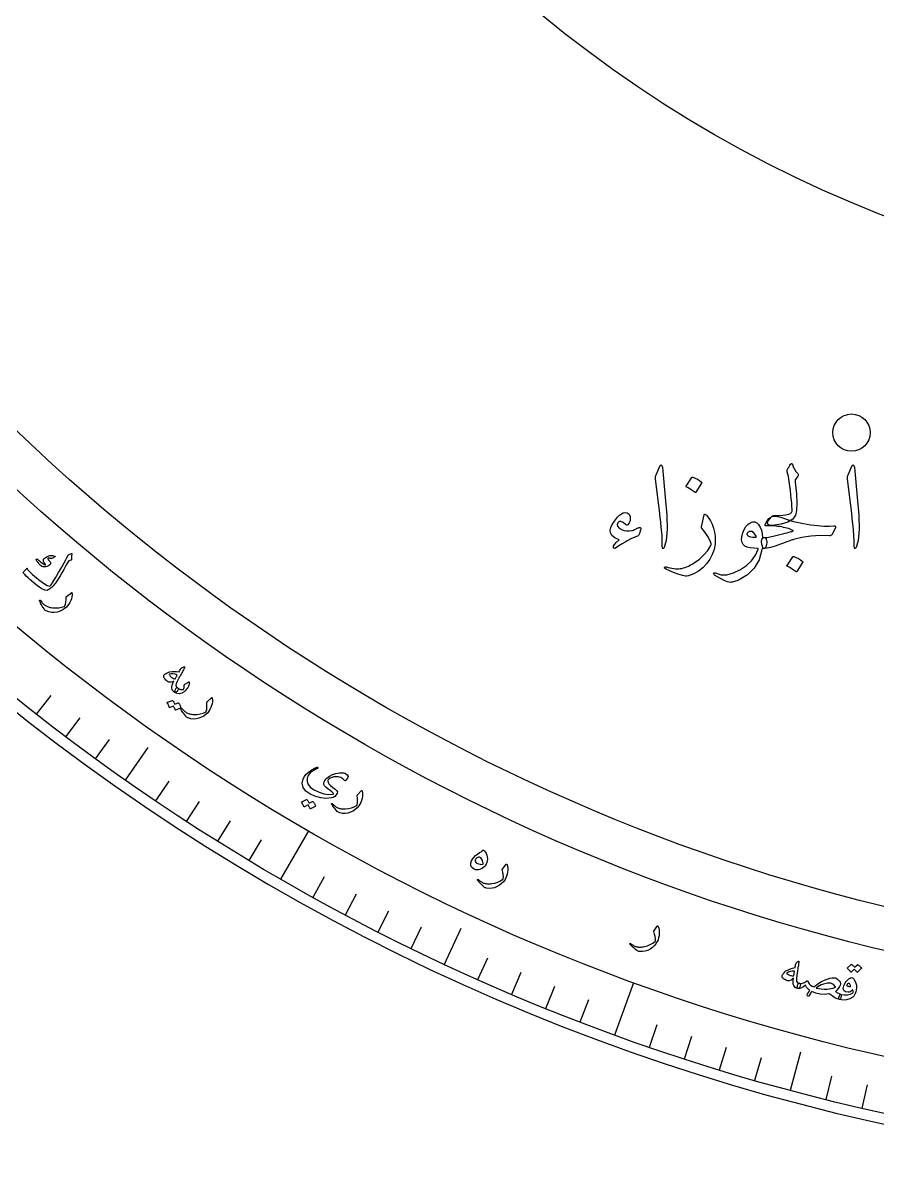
# Model space of a CAD drawing. Header units: millimetres. Extents: x -91 to 91, y -91 to 116.
# Drawn here: x -56.32 to -19.68, y -91 to -41.72 of the extents above; entities that cross this region are included whole.
import ezdxf

# ---------------------------------------------------------------- set-up
doc = ezdxf.new("R2010")
doc.units = ezdxf.units.MM
for name, color, linetype in [('CUT_OUTER', 1, 'Continuous'), ('ENGRAVE', 7, 'Continuous'), ('ENGRAVE_FINE', 8, 'Continuous'), ('TEXT', 5, 'Continuous')]:
    doc.layers.add(name, color=color, linetype=linetype)

msp = doc.modelspace()

# ---------------------------------------------------------------- linework, layer by layer
at = {"layer": 'CUT_OUTER'}
msp.add_arc((0, 0), 91, 177.91058, 3.515654, dxfattribs=at)
at = {"layer": 'ENGRAVE'}
for points in [[(-51.9293, -74.1627), (-50.9532, -72.7687)], [(-45.2679, -78.4064), (-44.0768, -76.3432)], [(-38.2621, -82.0534), (-37.543, -80.5111)], [(-30.9651, -85.0759), (-30.1503, -82.8372)], [(-23.4324, -87.451), (-22.992, -85.8072)]]:
    msp.add_lwpolyline(points, dxfattribs=at)
for centre, radius in [((0, 0), 90.5359), ((0, 0), 88.1535), ((0, 0), 83.7291), ((0, 0), 81.9), ((0, 0), 53.6109), ((-20.8171, -59.2719), 0.8)]:
    msp.add_circle(centre, radius, dxfattribs=at)
at = {"layer": 'ENGRAVE_FINE'}
for points in [[(-55.7395, -71.3433), (-55.1109, -70.5387)], [(-54.4859, -72.3052), (-53.8714, -71.4898)], [(-53.2157, -73.2451), (-52.6155, -72.4191)], [(-50.627, -75.0577), (-50.0561, -74.2112)], [(-49.3094, -75.9298), (-48.7533, -75.0735)], [(-47.9767, -76.7788), (-47.4357, -75.9129)], [(-46.6294, -77.6044), (-46.1036, -76.7292)], [(-43.8927, -79.1845), (-43.3977, -78.2915)], [(-42.504, -79.9385), (-42.0247, -79.0369)], [(-41.1024, -80.6681), (-40.6389, -79.7583)], [(-39.6883, -81.3731), (-39.2407, -80.4554)], [(-36.8243, -82.7087), (-36.409, -81.7759)], [(-35.3752, -83.3387), (-34.9763, -82.3989)], [(-33.9153, -83.9434), (-33.5329, -82.9968)], [(-32.4452, -84.5225), (-32.0793, -83.5693)], [(-29.4756, -85.6034), (-29.1432, -84.638)], [(-27.9771, -86.1048), (-27.6616, -85.1337)], [(-26.4701, -86.5799), (-26.1716, -85.6035)], [(-24.9551, -87.0287), (-24.6736, -86.0472)], [(-21.9026, -87.8466), (-21.6556, -86.8559)], [(-20.3661, -88.2155), (-20.1365, -87.2206)]]:
    msp.add_lwpolyline(points, dxfattribs=at)
at = {"layer": 'TEXT'}
for points in [[(-23.3565, -62.5733), (-23.3679, -62.4247), (-23.3816, -62.2685), (-23.3976, -62.1044), (-23.4159, -61.9326), (-23.4367, -61.7525), (-23.4604, -61.5632), (-23.4871, -61.365), (-23.5166, -61.1577), (-23.5786, -60.9458), (-23.5793, -60.9181), (-23.576, -60.8916), (-23.5689, -60.8664), (-23.5579, -60.8425), (-23.5513, -60.8302), (-23.5418, -60.8141), (-23.5294, -60.7941), (-23.514, -60.7702), (-23.4961, -60.7421), (-23.4759, -60.7095), (-23.4535, -60.6723), (-23.4288, -60.6307), (-23.4201, -60.6171), (-23.4094, -60.6074), (-23.3968, -60.6016), (-23.3823, -60.5997), (-23.3703, -60.6023), (-23.3603, -60.61), (-23.3523, -60.6229), (-23.3461, -60.641), (-23.3106, -60.7427), (-23.2609, -60.8412), (-23.1969, -60.9365), (-23.1188, -61.0285), (-23.0991, -61.0543), (-23.0917, -61.0802), (-23.0965, -61.106), (-23.1136, -61.1318), (-23.2221, -61.2817), (-23.2308, -61.3001), (-23.2363, -61.3243), (-23.2386, -61.3543), (-23.2376, -61.3902), (-23.1801, -61.8958), (-23.1575, -62.302), (-23.1698, -62.6088), (-23.217, -62.8161), (-23.3351, -62.9843), (-23.5399, -63.1119), (-23.8311, -63.1987), (-24.2089, -63.2449), (-24.3491, -63.2372), (-24.4182, -63.1933), (-24.4162, -63.1132), (-24.3432, -62.9969), (-24.3305, -62.9816), (-24.3181, -62.9666), (-24.306, -62.9519), (-24.2942, -62.9375), (-24.2827, -62.9235), (-24.2716, -62.9097), (-24.2607, -62.8963), (-24.2502, -62.8833), (-24.2244, -62.8584), (-24.1934, -62.8406), (-24.1573, -62.83), (-24.1159, -62.8264), (-23.9306, -62.8206), (-23.7672, -62.8084), (-23.6258, -62.7896), (-23.5063, -62.7644), (-23.4388, -62.7389), (-23.3913, -62.6986), (-23.3639, -62.6433), (-23.3565, -62.5733)], [(-29.0602, -60.7754), (-29.0108, -60.6798), (-28.9711, -60.6462), (-28.9411, -60.6746), (-28.9207, -60.765), (-28.8019, -62.0308), (-28.7312, -62.8077), (-28.7154, -63.4283), (-28.7544, -63.8927), (-28.8484, -64.2007), (-28.8655, -64.2259), (-28.8807, -64.2395), (-28.8939, -64.2414), (-28.9052, -64.2317), (-28.9143, -64.2165), (-28.9207, -64.1968), (-28.9246, -64.1726), (-28.9259, -64.1439), (-28.9259, -63.9201), (-28.9362, -63.6828), (-28.9569, -63.4319), (-28.9879, -63.1674), (-28.9947, -63.0983), (-29.015, -62.9117), (-29.0489, -62.6075), (-29.0964, -62.1858), (-29.21, -61.2507), (-29.2126, -61.2009), (-29.21, -61.1551), (-29.2023, -61.1131), (-29.1894, -61.075)], [(-20.8352, -60.7754), (-20.7858, -60.6798), (-20.7461, -60.6462), (-20.7161, -60.6746), (-20.6957, -60.765), (-20.5769, -62.0308), (-20.5062, -62.8077), (-20.4904, -63.4283), (-20.5294, -63.8927), (-20.6234, -64.2007), (-20.6405, -64.2259), (-20.6557, -64.2395), (-20.6689, -64.2414), (-20.6802, -64.2317), (-20.6893, -64.2165), (-20.6957, -64.1968), (-20.6996, -64.1726), (-20.7009, -64.1439), (-20.7009, -63.9201), (-20.7112, -63.6828), (-20.7319, -63.4319), (-20.7629, -63.1674), (-20.7697, -63.0983), (-20.79, -62.9117), (-20.8239, -62.6075), (-20.8714, -62.1858), (-20.9851, -61.2507), (-20.9876, -61.2009), (-20.9851, -61.1551), (-20.9773, -61.1131), (-20.9644, -61.075)], [(-27.6549, -61.1887), (-27.6485, -61.1822), (-27.6394, -61.1783), (-27.6278, -61.177), (-27.6136, -61.1783), (-27.5132, -61.219), (-27.4186, -61.2687), (-27.3298, -61.3275), (-27.2468, -61.3953), (-27.2387, -61.4057), (-27.2352, -61.416), (-27.2361, -61.4263), (-27.2416, -61.4367), (-27.4844, -61.8293), (-27.4935, -61.8387), (-27.5051, -61.8409), (-27.5193, -61.8361), (-27.5361, -61.8241), (-27.5506, -61.8138), (-27.5736, -61.7983), (-27.6049, -61.7776), (-27.6446, -61.7518), (-27.6934, -61.7208), (-27.7518, -61.6846), (-27.8199, -61.6433), (-27.8978, -61.5968), (-27.9081, -61.5891), (-27.9133, -61.5813), (-27.9133, -61.5736), (-27.9081, -61.5658)], [(-29.8972, -63.5911), (-29.9111, -63.6266), (-29.9269, -63.6556), (-29.9446, -63.6783), (-29.9643, -63.6944), (-30.063, -63.7319), (-30.1678, -63.7771), (-30.2787, -63.83), (-30.3957, -63.8907), (-30.5189, -63.9595), (-30.6483, -64.0367), (-30.7837, -64.1222), (-30.9253, -64.2162), (-30.9498, -64.2278), (-30.9718, -64.2317), (-30.9912, -64.2278), (-31.008, -64.2162), (-31.0125, -64.2114), (-31.0157, -64.2072), (-31.0177, -64.2036), (-31.0183, -64.2007), (-31.0206, -64.1445), (-30.9808, -64.069), (-30.8991, -63.974), (-30.7755, -63.8597), (-30.9586, -63.7761), (-31.0842, -63.6802), (-31.1523, -63.572), (-31.163, -63.4516), (-31.1352, -63.3395), (-31.0725, -63.21), (-30.975, -63.0631), (-30.8426, -62.8988), (-30.7558, -62.8106), (-30.676, -62.7476), (-30.6034, -62.7099), (-30.5378, -62.6973), (-30.4242, -62.7154), (-30.3467, -62.7696), (-30.3053, -62.86), (-30.3002, -62.9866), (-30.3063, -63.0337), (-30.3195, -63.0822), (-30.3399, -63.1319), (-30.3673, -63.1829), (-30.3967, -63.2213), (-30.428, -63.2385), (-30.4613, -63.2343), (-30.4965, -63.2088), (-30.6047, -63.1206), (-30.6967, -63.0783), (-30.7726, -63.0818), (-30.8323, -63.1313), (-30.8614, -63.21), (-30.8401, -63.2862), (-30.7684, -63.3599), (-30.6463, -63.4309), (-30.5527, -63.4664), (-30.4526, -63.4852), (-30.346, -63.4871), (-30.233, -63.4722), (-30.1959, -63.4622), (-30.1568, -63.4477), (-30.1158, -63.4286), (-30.0728, -63.4051), (-30.0499, -63.3926), (-30.0276, -63.3812), (-30.006, -63.3707), (-29.985, -63.3612), (-29.965, -63.3529), (-29.9463, -63.3463), (-29.9288, -63.3413), (-29.9127, -63.3379), (-29.8723, -63.3395), (-29.8494, -63.3599), (-29.8439, -63.3989), (-29.8558, -63.4567)], [(-27.128, -62.7954), (-27.1251, -62.7861), (-27.1215, -62.7786), (-27.1173, -62.7732), (-27.1125, -62.7696), (-27.0979, -62.7683), (-27.0802, -62.7748), (-27.0592, -62.789), (-27.035, -62.8109), (-26.9407, -62.923), (-26.8593, -63.0525), (-26.7909, -63.1994), (-26.7353, -63.3637), (-26.692, -63.5407), (-26.6656, -63.7151), (-26.6559, -63.8868), (-26.663, -64.056), (-26.7088, -64.2789), (-26.7844, -64.4926), (-26.8897, -64.6973), (-27.0246, -64.893), (-27.1861, -65.0703), (-27.3708, -65.2146), (-27.5787, -65.326), (-27.8099, -65.4045), (-27.8719, -65.4177), (-27.9339, -65.4213), (-27.9959, -65.4151), (-28.0579, -65.3993), (-28.2008, -65.3494), (-28.3298, -65.3031), (-28.4449, -65.2603), (-28.5462, -65.2211), (-28.6332, -65.1854), (-28.7057, -65.1533), (-28.7636, -65.1247), (-28.8071, -65.0997), (-28.8161, -65.0919), (-28.8226, -65.0842), (-28.8264, -65.0764), (-28.8277, -65.0687), (-28.8268, -65.0587), (-28.8239, -65.0493), (-28.819, -65.0406), (-28.8122, -65.0325), (-28.8035, -65.0264), (-28.7929, -65.0235), (-28.7803, -65.0238), (-28.7657, -65.0273), (-28.6773, -65.0511), (-28.5927, -65.0706), (-28.5119, -65.0859), (-28.4351, -65.0971), (-28.3615, -65.104), (-28.2904, -65.1068), (-28.222, -65.1053), (-28.1561, -65.0997), (-28.0904, -65.0892), (-28.0224, -65.0732), (-27.9522, -65.0517), (-27.8797, -65.0248), (-27.8049, -64.992), (-27.7279, -64.9531), (-27.6486, -64.908), (-27.5671, -64.8568), (-27.3382, -64.6922), (-27.1422, -64.5133), (-26.9791, -64.3202), (-26.849, -64.1129), (-26.8406, -64.0961), (-26.8361, -64.0767), (-26.8354, -64.0548), (-26.8386, -64.0302), (-26.8929, -63.8852), (-26.9781, -63.7241), (-27.0944, -63.5468), (-27.2416, -63.3534), (-27.2481, -63.3411), (-27.252, -63.3302), (-27.2532, -63.3205), (-27.252, -63.3121)], [(-23.6923, -62.9453), (-23.5683, -62.9924), (-23.4391, -63.0357), (-23.3048, -63.0751), (-23.1653, -63.1106), (-23.0213, -63.1426), (-22.8734, -63.1713), (-22.7216, -63.1968), (-22.566, -63.2191), (-22.2654, -63.2549), (-21.999, -63.2746), (-21.7668, -63.2782), (-21.5689, -63.2656), (-21.5475, -63.2656), (-21.5301, -63.2707), (-21.5166, -63.2811), (-21.5069, -63.2966), (-21.5014, -63.315), (-21.5004, -63.334), (-21.504, -63.3537), (-21.512, -63.3741), (-21.667, -63.6479), (-21.6822, -63.6699), (-21.7019, -63.6841), (-21.7261, -63.6905), (-21.7549, -63.6892), (-22.1672, -63.6821), (-22.5621, -63.7073), (-22.9396, -63.7648), (-23.2996, -63.8546), (-23.3196, -63.8599), (-23.3539, -63.8707), (-23.4023, -63.887), (-23.4649, -63.9088), (-23.5418, -63.9361), (-23.6329, -63.9689), (-23.7381, -64.0071), (-23.8576, -64.0509), (-24.0891, -64.1323), (-24.2825, -64.1904), (-24.4379, -64.2253), (-24.5551, -64.2369), (-24.5848, -64.2259), (-24.6119, -64.193), (-24.6364, -64.1381), (-24.6584, -64.0612), (-24.671, -63.9366), (-24.6571, -63.8468), (-24.6167, -63.7919), (-24.5499, -63.7719), (-24.4482, -63.7616), (-24.3032, -63.7357), (-24.115, -63.6944), (-23.8834, -63.6376), (-23.7667, -63.6083), (-23.6645, -63.5827), (-23.5768, -63.5606), (-23.5037, -63.542), (-23.4454, -63.527), (-23.4023, -63.5155), (-23.3744, -63.5076), (-23.3616, -63.5032), (-23.3568, -63.5008), (-23.3526, -63.4987), (-23.349, -63.4969), (-23.3461, -63.4955), (-23.3435, -63.4944), (-23.341, -63.4936), (-23.3384, -63.4931), (-23.3358, -63.4929), (-23.32, -63.4852), (-23.3138, -63.4774), (-23.3174, -63.4697), (-23.3306, -63.4619), (-23.3891, -63.4346), (-23.4507, -63.4096), (-23.5156, -63.3868), (-23.5838, -63.3663), (-23.6551, -63.3478), (-23.7297, -63.3308), (-23.8075, -63.3155), (-23.8886, -63.3017), (-23.9682, -63.2898), (-24.0468, -63.2798), (-24.1245, -63.2717), (-24.2012, -63.2656), (-24.2762, -63.2617), (-24.3491, -63.2604), (-24.4196, -63.2617), (-24.4879, -63.2656), (-24.5057, -63.2633), (-24.5176, -63.2565), (-24.5237, -63.2452), (-24.5241, -63.2294), (-24.5154, -63.2013), (-24.5047, -63.1739), (-24.4921, -63.1471), (-24.4776, -63.1209), (-24.4614, -63.0948), (-24.444, -63.068), (-24.4253, -63.0405), (-24.4052, -63.0124), (-24.3613, -62.9591), (-24.3174, -62.9181), (-24.2735, -62.8894), (-24.2296, -62.8729), (-24.1185, -62.8581), (-23.9919, -62.8652), (-23.8498, -62.8942), (-23.6923, -62.9453)], [(-24.6584, -64.2937), (-24.7795, -64.719), (-24.9826, -65.0751), (-25.2677, -65.3622), (-25.6349, -65.5802), (-25.6862, -65.6023), (-25.7369, -65.6221), (-25.7869, -65.6397), (-25.8363, -65.6551), (-25.8848, -65.6678), (-25.9319, -65.6777), (-25.9778, -65.6846), (-26.0223, -65.6886), (-26.1334, -65.6728), (-26.2807, -65.615), (-26.4641, -65.5152), (-26.6836, -65.3735), (-26.7072, -65.3532), (-26.7211, -65.3335), (-26.7253, -65.3144), (-26.7198, -65.296), (-26.7075, -65.2818), (-26.6914, -65.2753), (-26.6714, -65.2766), (-26.6475, -65.2857), (-26.4192, -65.3596), (-26.1631, -65.3593), (-25.8793, -65.2847), (-25.5677, -65.1358), (-25.3132, -64.9631), (-25.1027, -64.76), (-24.9361, -64.5265), (-24.8134, -64.2627), (-24.8144, -64.2533), (-24.8173, -64.2459), (-24.8221, -64.2404), (-24.8289, -64.2369), (-25.0068, -64.2265), (-25.1583, -64.2059), (-25.2832, -64.1749), (-25.3817, -64.1335), (-25.4579, -64.0696), (-25.5057, -63.9811), (-25.5251, -63.8681), (-25.516, -63.7306), (-25.5131, -63.7123), (-25.5096, -63.6938), (-25.5054, -63.6749), (-25.5005, -63.6556), (-25.495, -63.6358), (-25.4889, -63.615), (-25.4821, -63.5932), (-25.4747, -63.5704), (-25.414, -63.4228), (-25.3404, -63.3005), (-25.2538, -63.2033), (-25.1544, -63.1313), (-25.0527, -63.0919), (-24.9593, -63.0925), (-24.8744, -63.1332), (-24.7979, -63.2139), (-24.7311, -63.3263), (-24.6804, -63.4567), (-24.6458, -63.6053), (-24.6274, -63.7719), (-24.6172, -63.7717), (-24.6074, -63.7712), (-24.5979, -63.7704), (-24.5887, -63.7693), (-24.5794, -63.7682), (-24.5699, -63.7674), (-24.5601, -63.7669), (-24.5499, -63.7667), (-24.515, -63.7742), (-24.4879, -63.7964), (-24.4685, -63.8336), (-24.4569, -63.8856), (-24.4521, -63.9427), (-24.453, -64.0005), (-24.4598, -64.059), (-24.4724, -64.118), (-24.4889, -64.17), (-24.5073, -64.2072), (-24.5276, -64.2294), (-24.5499, -64.2369), (-24.6481, -64.2369), (-24.6487, -64.2462), (-24.6506, -64.2588), (-24.6539, -64.2747), (-24.6584, -64.2937)], [(-24.9064, -63.7151), (-24.9606, -63.6205), (-25.0201, -63.5536), (-25.0846, -63.5145), (-25.1544, -63.5032), (-25.196, -63.5142), (-25.2332, -63.5317), (-25.2658, -63.5555), (-25.2939, -63.5859), (-25.3029, -63.602), (-25.3042, -63.6195), (-25.2977, -63.6382), (-25.2835, -63.6582), (-25.2303, -63.7051), (-25.1531, -63.737), (-25.052, -63.7541), (-24.9271, -63.7564), (-24.9141, -63.7538), (-24.9064, -63.7461), (-24.9038, -63.7331), (-24.9064, -63.7151)], [(-54.2265, -64.4846), (-54.2333, -64.5146), (-54.2387, -64.5438), (-54.2427, -64.5724), (-54.2452, -64.6002), (-54.2463, -64.6275), (-54.2457, -64.6543), (-54.2434, -64.6806), (-54.2395, -64.7064), (-54.24, -64.7186), (-54.2453, -64.7289), (-54.2555, -64.7372), (-54.2706, -64.7434), (-54.3542, -64.7729), (-54.3629, -64.7764), (-54.3698, -64.7798), (-54.3749, -64.783), (-54.3783, -64.786), (-54.4793, -64.9706), (-54.5714, -65.1367), (-54.6548, -65.2842), (-54.7295, -65.4131), (-54.7955, -65.523), (-54.8529, -65.6139), (-54.9016, -65.6856), (-54.9418, -65.7381), (-55.0218, -65.8338), (-55.0489, -65.8627), (-55.0775, -65.8905), (-55.1077, -65.9172), (-55.1395, -65.9428), (-55.1729, -65.9672), (-55.2082, -65.9902), (-55.2453, -66.0119), (-55.2843, -66.0323), (-55.382, -66.0291), (-55.5383, -65.9512), (-55.7528, -65.7981), (-56.0248, -65.5694), (-56.1066, -65.4943), (-56.1804, -65.4226), (-56.2462, -65.3544), (-56.3039, -65.2896), (-56.3076, -65.2819), (-56.3086, -65.2745), (-56.3069, -65.2674), (-56.3025, -65.2605), (-56.2788, -65.2295), (-56.257, -65.2014), (-56.2371, -65.1763), (-56.2192, -65.1542), (-56.203, -65.1348), (-56.1882, -65.1179), (-56.175, -65.1034), (-56.1633, -65.0915), (-56.1564, -65.0851), (-56.1504, -65.0833), (-56.1455, -65.0861), (-56.1415, -65.0935), (-56.1081, -65.146), (-56.0584, -65.2062), (-55.9925, -65.2739), (-55.9104, -65.3491), (-55.6572, -65.5646), (-55.4484, -65.7207), (-55.2847, -65.8175), (-55.1663, -65.8556), (-55.1166, -65.7962), (-55.0383, -65.6781), (-54.9312, -65.5017), (-54.7951, -65.2668), (-54.6602, -65.0305), (-54.5587, -64.8513), (-54.4906, -64.7292), (-54.456, -64.664), (-54.4471, -64.6458), (-54.4386, -64.6288), (-54.4308, -64.6129), (-54.4236, -64.5982), (-54.417, -64.5848), (-54.4112, -64.5729), (-54.4062, -64.5623), (-54.402, -64.5532), (-54.3917, -64.5342), (-54.3792, -64.5183), (-54.3644, -64.5056), (-54.3473, -64.4961), (-54.2487, -64.4527), (-54.2415, -64.4502), (-54.2355, -64.4497), (-54.2307, -64.451), (-54.2271, -64.4542), (-54.2247, -64.4606), (-54.2238, -64.4678), (-54.2244, -64.4758), (-54.2265, -64.4846)], [(-54.9533, -64.5632), (-54.9501, -64.5667), (-54.9482, -64.5708), (-54.9476, -64.5755), (-54.9484, -64.5807), (-54.9502, -64.5844), (-54.9528, -64.5878), (-54.956, -64.5912), (-54.9599, -64.5943), (-55.0876, -64.6627), (-55.1014, -64.6689), (-55.1134, -64.6725), (-55.1235, -64.6735), (-55.1319, -64.6718), (-55.1618, -64.6582), (-55.1901, -64.6498), (-55.2166, -64.6466), (-55.2414, -64.6486), (-55.25, -64.6534), (-55.2528, -64.664), (-55.2498, -64.6804), (-55.241, -64.7025), (-55.2334, -64.7155), (-55.2253, -64.7285), (-55.2166, -64.7415), (-55.2074, -64.7546), (-55.1974, -64.7679), (-55.1867, -64.7814), (-55.1751, -64.7952), (-55.1628, -64.8093), (-55.1314, -64.8713), (-55.1515, -64.9267), (-55.2231, -64.9754), (-55.3464, -65.0173), (-55.389, -65.0247), (-55.4263, -65.027), (-55.4584, -65.0241), (-55.4853, -65.016), (-55.5105, -65.0022), (-55.5417, -64.9787), (-55.5788, -64.9455), (-55.6218, -64.9026), (-55.6433, -64.8802), (-55.663, -64.858), (-55.6808, -64.8362), (-55.6968, -64.8147), (-55.7113, -64.7939), (-55.7246, -64.7741), (-55.7367, -64.7553), (-55.7475, -64.7376), (-55.7523, -64.7244), (-55.7538, -64.7128), (-55.7521, -64.7028), (-55.747, -64.6943), (-55.7393, -64.6877), (-55.731, -64.6854), (-55.7222, -64.6873), (-55.7129, -64.6935), (-55.6846, -64.7147), (-55.6529, -64.7393), (-55.6177, -64.7671), (-55.5792, -64.7983), (-55.5072, -64.8564), (-55.4487, -64.8991), (-55.4038, -64.9264), (-55.3724, -64.9384), (-55.3673, -64.9387), (-55.363, -64.9371), (-55.3596, -64.9336), (-55.357, -64.9281), (-55.3563, -64.9239), (-55.3572, -64.9187), (-55.3598, -64.9125), (-55.3641, -64.9053), (-55.4084, -64.8441), (-55.4259, -64.8174), (-55.4384, -64.7916), (-55.4459, -64.7668), (-55.4483, -64.7429), (-55.4469, -64.7186), (-55.4404, -64.6977), (-55.429, -64.6803), (-55.4126, -64.6662), (-55.2841, -64.587), (-55.1647, -64.5434), (-55.0545, -64.5355), (-54.9533, -64.5632)], [(-23.3255, -64.5882), (-23.319, -64.5817), (-23.31, -64.5779), (-23.2983, -64.5766), (-23.2841, -64.5779), (-23.1837, -64.6185), (-23.0891, -64.6683), (-23.0003, -64.727), (-22.9173, -64.7949), (-22.9092, -64.8052), (-22.9057, -64.8155), (-22.9066, -64.8259), (-22.9121, -64.8362), (-23.155, -65.2288), (-23.164, -65.2382), (-23.1756, -65.2405), (-23.1898, -65.2356), (-23.2066, -65.2237), (-23.2212, -65.2133), (-23.2441, -65.1978), (-23.2754, -65.1772), (-23.3151, -65.1513), (-23.3639, -65.1203), (-23.4223, -65.0842), (-23.4905, -65.0428), (-23.5683, -64.9963), (-23.5786, -64.9886), (-23.5838, -64.9808), (-23.5838, -64.9731), (-23.5786, -64.9653)], [(-54.248, -66.1309), (-54.244, -66.1282), (-54.2403, -66.1265), (-54.237, -66.1257), (-54.234, -66.1259), (-54.2281, -66.1299), (-54.2234, -66.1379), (-54.2199, -66.1499), (-54.2175, -66.1658), (-54.2166, -66.2378), (-54.226, -66.3125), (-54.2458, -66.3899), (-54.2758, -66.4699), (-54.3144, -66.5509), (-54.3586, -66.6258), (-54.4084, -66.6943), (-54.4638, -66.7567), (-54.5508, -66.8274), (-54.6464, -66.8853), (-54.7507, -66.9303), (-54.8636, -66.9624), (-54.9811, -66.979), (-55.0973, -66.9755), (-55.2121, -66.952), (-55.3256, -66.9084), (-55.3536, -66.8937), (-55.3785, -66.8754), (-55.4004, -66.8533), (-55.4192, -66.8276), (-55.4584, -66.7632), (-55.4932, -66.7045), (-55.5238, -66.6516), (-55.5502, -66.6045), (-55.5722, -66.5632), (-55.5898, -66.5279), (-55.6029, -66.4986), (-55.6115, -66.4753), (-55.6125, -66.4695), (-55.6126, -66.4645), (-55.6116, -66.4603), (-55.6096, -66.457), (-55.6061, -66.4535), (-55.602, -66.4509), (-55.5974, -66.4492), (-55.5923, -66.4483), (-55.587, -66.4487), (-55.582, -66.451), (-55.5773, -66.4552), (-55.5729, -66.4612), (-55.5466, -66.4984), (-55.5205, -66.5327), (-55.4945, -66.5643), (-55.4686, -66.593), (-55.4426, -66.6191), (-55.4163, -66.6427), (-55.3896, -66.664), (-55.3626, -66.6828), (-55.3342, -66.6997), (-55.3031, -66.7152), (-55.2694, -66.7294), (-55.2332, -66.7421), (-55.1942, -66.7534), (-55.1525, -66.763), (-55.108, -66.771), (-55.0606, -66.7774), (-54.9213, -66.787), (-54.7902, -66.7807), (-54.6673, -66.7584), (-54.5528, -66.7202), (-54.5443, -66.7164), (-54.5365, -66.7104), (-54.5295, -66.7022), (-54.523, -66.6919), (-54.4986, -66.6196), (-54.4809, -66.5315), (-54.4699, -66.4276), (-54.4656, -66.3079), (-54.4642, -66.3012), (-54.4623, -66.2958), (-54.4598, -66.2917), (-54.4566, -66.2889)], [(-49.4232, -69.3109), (-49.4018, -69.3065), (-49.3912, -69.3118), (-49.3913, -69.3266), (-49.4021, -69.3509), (-49.4098, -69.3648), (-49.4202, -69.3841), (-49.4334, -69.4088), (-49.4493, -69.4391), (-49.4683, -69.475), (-49.4906, -69.5167), (-49.5163, -69.5642), (-49.5453, -69.6176), (-49.5738, -69.67), (-49.5993, -69.717), (-49.6219, -69.7584), (-49.6415, -69.7944), (-49.6581, -69.8246), (-49.6715, -69.8491), (-49.6818, -69.8679), (-49.689, -69.8808), (-49.7321, -69.964), (-49.7585, -70.0336), (-49.7682, -70.0897), (-49.7613, -70.1323), (-49.7508, -70.1544), (-49.7342, -70.1757), (-49.7116, -70.1962), (-49.6829, -70.2159), (-49.668, -70.2305), (-49.6609, -70.2478), (-49.6616, -70.2678), (-49.67, -70.2905), (-49.6844, -70.3148), (-49.7016, -70.3375), (-49.7216, -70.3586), (-49.7444, -70.3781), (-49.7665, -70.3929), (-49.7856, -70.402), (-49.8018, -70.4053), (-49.8152, -70.4029), (-49.8695, -70.3636), (-49.9096, -70.3203), (-49.9355, -70.2731), (-49.9471, -70.2219), (-49.9442, -70.1609), (-49.9271, -70.0901), (-49.8958, -70.0095), (-49.8505, -69.9189), (-49.9152, -69.9476), (-49.9728, -69.9653), (-50.0234, -69.9719), (-50.067, -69.9676), (-50.0966, -69.956), (-50.1278, -69.9373), (-50.1606, -69.9116), (-50.195, -69.8789), (-50.2288, -69.8409), (-50.255, -69.806), (-50.2736, -69.7742), (-50.2846, -69.7455), (-50.2892, -69.7165), (-50.2875, -69.6908), (-50.2797, -69.6684), (-50.2655, -69.6494), (-50.2434, -69.6288), (-50.2161, -69.6081), (-50.1836, -69.5873), (-50.1459, -69.5662), (-50.1064, -69.5462), (-50.0737, -69.5312), (-50.0476, -69.5212), (-50.0283, -69.5161), (-49.9343, -69.5061), (-49.8374, -69.5028), (-49.7376, -69.5062), (-49.6349, -69.5162), (-49.6093, -69.4745), (-49.5867, -69.4388), (-49.5672, -69.4091), (-49.5509, -69.3854), (-49.5357, -69.3666), (-49.5196, -69.3515), (-49.5028, -69.3401), (-49.4851, -69.3324)], [(-49.7107, -69.6529), (-49.804, -69.6251), (-49.8902, -69.6113), (-49.9693, -69.6115), (-50.0414, -69.6257), (-50.0484, -69.6297), (-50.0522, -69.6353), (-50.0527, -69.6423), (-50.0501, -69.6509), (-50.0351, -69.6756), (-50.0168, -69.6994), (-49.995, -69.7224), (-49.9699, -69.7444), (-49.9414, -69.7655), (-49.9095, -69.7857), (-49.8742, -69.805), (-49.8355, -69.8233), (-49.829, -69.8254), (-49.8213, -69.8264), (-49.8124, -69.8263), (-49.8023, -69.8251), (-49.7915, -69.8073), (-49.7804, -69.7884), (-49.7692, -69.7684), (-49.7578, -69.7474), (-49.7463, -69.7253), (-49.7346, -69.7022), (-49.7227, -69.6781), (-49.7107, -69.6529)], [(-49.3804, -70.0525), (-49.2314, -69.9645), (-49.2128, -69.9563), (-49.2002, -69.9576), (-49.1934, -69.9684), (-49.1925, -69.9887), (-49.2015, -70.0412), (-49.2158, -70.0925), (-49.2354, -70.1425), (-49.2604, -70.1914), (-49.291, -70.2392), (-49.3276, -70.2861), (-49.3702, -70.3321), (-49.4188, -70.3771), (-49.5161, -70.4421), (-49.6147, -70.4681), (-49.7144, -70.455), (-49.8152, -70.4029), (-49.8211, -70.3888), (-49.8179, -70.3612), (-49.8055, -70.3203), (-49.784, -70.2659), (-49.7697, -70.2388), (-49.7546, -70.2189), (-49.7388, -70.2061), (-49.7221, -70.2006), (-49.7122, -70.201), (-49.7024, -70.2036), (-49.6926, -70.2086), (-49.6829, -70.2159), (-49.6239, -70.2549), (-49.5655, -70.2786), (-49.5077, -70.287), (-49.4504, -70.2802), (-49.4471, -70.2789), (-49.4443, -70.276), (-49.442, -70.2716), (-49.4402, -70.2657), (-49.4277, -70.2305), (-49.4188, -70.192), (-49.4133, -70.1503), (-49.4114, -70.1054), (-49.4097, -70.0891), (-49.4039, -70.0749), (-49.3942, -70.0627), (-49.3804, -70.0525)], [(-49.6685, -70.8579), (-49.6641, -70.8571), (-49.6593, -70.8582), (-49.6542, -70.861), (-49.6488, -70.8655), (-49.6335, -70.8877), (-49.6193, -70.9102), (-49.6064, -70.9331), (-49.5947, -70.9562), (-49.5841, -70.9799), (-49.5747, -71.0043), (-49.5663, -71.0296), (-49.5591, -71.0556), (-49.5588, -71.0622), (-49.5605, -71.0677), (-49.5643, -71.0723), (-49.5701, -71.0758), (-49.7821, -71.1636), (-49.7864, -71.1638), (-49.7904, -71.1609), (-49.7944, -71.1551), (-49.7982, -71.1462), (-49.8001, -71.1391), (-49.804, -71.1286), (-49.8097, -71.1145), (-49.8173, -71.0971), (-49.8268, -71.0759), (-49.8384, -71.0508), (-49.8518, -71.0219), (-49.8673, -70.989), (-50.0337, -71.0555), (-50.0401, -71.0566), (-50.0455, -71.0542), (-50.0499, -71.0482), (-50.0533, -71.0385), (-50.0563, -71.0302), (-50.0613, -71.0174), (-50.0682, -71), (-50.0771, -70.9782), (-50.0881, -70.9517), (-50.1017, -70.9203), (-50.1177, -70.8841), (-50.1361, -70.843), (-50.1372, -70.8376), (-50.1364, -70.8334), (-50.1338, -70.8306), (-50.1294, -70.829), (-49.9192, -70.7501), (-49.9148, -70.7493), (-49.91, -70.7503), (-49.9049, -70.7531), (-49.8995, -70.7577), (-49.8859, -70.7758), (-49.8735, -70.7944), (-49.8622, -70.8135), (-49.8521, -70.8332), (-49.843, -70.8533), (-49.835, -70.8736), (-49.8279, -70.8943), (-49.8217, -70.9152)], [(-48.2423, -70.6316), (-48.2385, -70.6286), (-48.235, -70.6266), (-48.2317, -70.6255), (-48.2288, -70.6254), (-48.2225, -70.6289), (-48.2171, -70.6365), (-48.2126, -70.648), (-48.2088, -70.6637), (-48.2016, -70.7354), (-48.2045, -70.8106), (-48.2173, -70.8894), (-48.2402, -70.9718), (-48.2716, -71.0559), (-48.309, -71.1343), (-48.3526, -71.207), (-48.4023, -71.2739), (-48.4828, -71.352), (-48.573, -71.418), (-48.6729, -71.472), (-48.7826, -71.5139), (-48.8982, -71.5407), (-49.0142, -71.5474), (-49.1307, -71.5341), (-49.2476, -71.5006), (-49.2767, -71.4884), (-49.3032, -71.4723), (-49.3269, -71.4523), (-49.3479, -71.4283), (-49.3925, -71.3676), (-49.4324, -71.3122), (-49.4675, -71.2622), (-49.4979, -71.2175), (-49.5235, -71.1784), (-49.544, -71.1447), (-49.5597, -71.1167), (-49.5704, -71.0942), (-49.5719, -71.0885), (-49.5723, -71.0836), (-49.5717, -71.0793), (-49.5701, -71.0758), (-49.5669, -71.072), (-49.563, -71.0691), (-49.5586, -71.0669), (-49.5536, -71.0656), (-49.5483, -71.0656), (-49.5431, -71.0675), (-49.538, -71.0712), (-49.5331, -71.0768), (-49.5037, -71.1115), (-49.4746, -71.1435), (-49.4459, -71.1726), (-49.4176, -71.1989), (-49.3895, -71.2226), (-49.3612, -71.2439), (-49.3328, -71.2627), (-49.3042, -71.2791), (-49.2744, -71.2934), (-49.2421, -71.3062), (-49.2073, -71.3173), (-49.1701, -71.3269), (-49.1303, -71.3347), (-49.0878, -71.3406), (-49.0428, -71.3447), (-48.9951, -71.3468), (-48.8554, -71.3443), (-48.7254, -71.3264), (-48.605, -71.2934), (-48.4942, -71.2453), (-48.4861, -71.2408), (-48.4789, -71.2342), (-48.4725, -71.2254), (-48.4671, -71.2145), (-48.449, -71.1404), (-48.4392, -71.0511), (-48.4373, -70.9466), (-48.4435, -70.827), (-48.4427, -70.8202), (-48.4413, -70.8147), (-48.4391, -70.8104), (-48.4362, -70.8073)], [(-42.559, -74.1685), (-42.6165, -74.1037), (-42.6953, -74.057), (-42.7956, -74.0283), (-42.9173, -74.0176), (-43.0029, -74.0249), (-43.0831, -74.0464), (-43.158, -74.0819), (-43.2277, -74.1315), (-43.2385, -74.1432), (-43.247, -74.1571), (-43.253, -74.1731), (-43.2566, -74.1912), (-43.249, -74.2586), (-43.211, -74.3282), (-43.1424, -74.4001), (-43.0433, -74.474), (-42.9447, -74.5458), (-42.88, -74.6099), (-42.8493, -74.6667), (-42.8525, -74.716), (-42.8966, -74.7978), (-42.9538, -74.8603), (-43.0239, -74.9037), (-43.1071, -74.9278), (-43.3372, -74.9444), (-43.5613, -74.9246), (-43.7793, -74.8684), (-43.9908, -74.7759), (-44.1976, -74.6338), (-44.3206, -74.4743), (-44.3596, -74.2976), (-44.315, -74.1042), (-44.2648, -74.0134), (-44.1941, -73.9244), (-44.103, -73.8373), (-43.9915, -73.7519), (-43.9574, -73.73), (-43.9236, -73.7095), (-43.89, -73.6902), (-43.8566, -73.6723), (-43.8233, -73.6557), (-43.7898, -73.6402), (-43.7562, -73.626), (-43.7223, -73.613), (-43.7059, -73.6091), (-43.6942, -73.6105), (-43.6871, -73.6173), (-43.6847, -73.6294), (-43.6866, -73.6416), (-43.6915, -73.652), (-43.6994, -73.6606), (-43.7103, -73.6675), (-43.8864, -73.759), (-44.0176, -73.8579), (-44.1037, -73.9643), (-44.1446, -74.0785), (-44.1441, -74.2246), (-44.0941, -74.3571), (-43.9948, -74.4758), (-43.8461, -74.5805), (-43.6364, -74.6822), (-43.4319, -74.7466), (-43.2329, -74.7739), (-43.0395, -74.7641), (-43.0266, -74.7613), (-43.0189, -74.7554), (-43.0166, -74.7465), (-43.0195, -74.7345), (-43.041, -74.703), (-43.0857, -74.6611), (-43.1534, -74.6087), (-43.2443, -74.5458), (-43.3343, -74.4777), (-43.3952, -74.4124), (-43.427, -74.35), (-43.4298, -74.2905), (-43.4131, -74.2323), (-43.3856, -74.1771), (-43.3473, -74.1248), (-43.2982, -74.0756), (-43.1825, -73.9901), (-43.0533, -73.9245), (-42.9107, -73.8789), (-42.7546, -73.853), (-42.7145, -73.8486), (-42.6769, -73.8465), (-42.6417, -73.8466), (-42.609, -73.849), (-42.5787, -73.8534), (-42.5509, -73.8597), (-42.5257, -73.8678), (-42.5029, -73.8778), (-42.4239, -73.9337), (-42.3937, -73.9999), (-42.4124, -74.0766), (-42.4802, -74.1637), (-42.505, -74.1834), (-42.5264, -74.1908), (-42.5444, -74.1858), (-42.559, -74.1685)], [(-41.8219, -74.6128), (-41.8184, -74.6095), (-41.8151, -74.6071), (-41.812, -74.6058), (-41.8091, -74.6054), (-41.8025, -74.6083), (-41.7965, -74.6154), (-41.7909, -74.6265), (-41.7858, -74.6418), (-41.7723, -74.7126), (-41.7685, -74.7878), (-41.7744, -74.8674), (-41.7899, -74.9514), (-41.8137, -75.0379), (-41.8441, -75.1193), (-41.8811, -75.1956), (-41.9247, -75.2667), (-41.998, -75.3515), (-42.082, -75.4253), (-42.1768, -75.4878), (-42.2824, -75.5392), (-42.3951, -75.5762), (-42.5101, -75.5931), (-42.6273, -75.5901), (-42.7467, -75.5671), (-42.7768, -75.5575), (-42.8046, -75.5438), (-42.83, -75.5259), (-42.853, -75.5039), (-42.9028, -75.4473), (-42.9474, -75.3957), (-42.9868, -75.349), (-43.021, -75.3072), (-43.0499, -75.2704), (-43.0734, -75.2388), (-43.0914, -75.2122), (-43.1041, -75.1908), (-43.1061, -75.1852), (-43.107, -75.1803), (-43.1067, -75.176), (-43.1054, -75.1724), (-43.1025, -75.1684), (-43.099, -75.1651), (-43.0947, -75.1626), (-43.0898, -75.1608), (-43.0846, -75.1603), (-43.0793, -75.1617), (-43.0739, -75.165), (-43.0685, -75.1701), (-43.0361, -75.2021), (-43.0043, -75.2314), (-42.9732, -75.2578), (-42.9427, -75.2816), (-42.9125, -75.3027), (-42.8825, -75.3214), (-42.8525, -75.3376), (-42.8226, -75.3514), (-42.7916, -75.3631), (-42.7583, -75.3729), (-42.7227, -75.3809), (-42.6848, -75.3872), (-42.6445, -75.3914), (-42.6017, -75.3936), (-42.5564, -75.3937), (-42.5088, -75.3916), (-42.3698, -75.3767), (-42.2419, -75.3475), (-42.1248, -75.304), (-42.0188, -75.2463), (-42.0111, -75.2411), (-42.0045, -75.2339), (-41.9989, -75.2246), (-41.9944, -75.2133), (-41.983, -75.1378), (-41.9811, -75.048), (-41.9885, -74.9438), (-42.0052, -74.8251), (-42.005, -74.8183), (-42.004, -74.8127), (-42.0022, -74.8082), (-41.9997, -74.8049)], [(-43.9151, -75.0799), (-43.9107, -75.0788), (-43.9059, -75.0794), (-43.9005, -75.0818), (-43.8947, -75.0859), (-43.8775, -75.1068), (-43.8615, -75.1282), (-43.8466, -75.1499), (-43.8329, -75.1721), (-43.8204, -75.1949), (-43.8088, -75.2185), (-43.7984, -75.2431), (-43.7889, -75.2684), (-43.7881, -75.275), (-43.7893, -75.2807), (-43.7927, -75.2855), (-43.7982, -75.2895), (-44.0029, -75.3941), (-44.0071, -75.3946), (-44.0114, -75.3921), (-44.0159, -75.3865), (-44.0205, -75.378), (-44.023, -75.3711), (-44.0277, -75.3608), (-44.0346, -75.3473), (-44.0437, -75.3305), (-44.055, -75.3101), (-44.0687, -75.286), (-44.0846, -75.2582), (-44.1028, -75.2266), (-44.2637, -75.3062), (-44.27, -75.3079), (-44.2756, -75.3059), (-44.2805, -75.3003), (-44.2848, -75.2909), (-44.2885, -75.2828), (-44.2945, -75.2704), (-44.3029, -75.2537), (-44.3136, -75.2326), (-44.3269, -75.207), (-44.3431, -75.1768), (-44.3622, -75.1419), (-44.3841, -75.1024), (-44.3856, -75.097), (-44.3852, -75.0928), (-44.3829, -75.0898), (-44.3785, -75.0879), (-44.175, -74.9923), (-44.1706, -74.9912), (-44.1658, -74.9918), (-44.1604, -74.9942), (-44.1546, -74.9984), (-44.1395, -75.0153), (-44.1255, -75.0329), (-44.1126, -75.051), (-44.1008, -75.0699), (-44.0901, -75.0892), (-44.0803, -75.1089), (-44.0714, -75.1289), (-44.0635, -75.1493)], [(-36.6162, -77.1683), (-36.5923, -77.1686), (-36.5692, -77.1772), (-36.547, -77.1943), (-36.5255, -77.2197), (-36.4791, -77.2976), (-36.4461, -77.3768), (-36.4267, -77.4573), (-36.4208, -77.5392), (-36.4273, -77.6185), (-36.4463, -77.6938), (-36.4777, -77.765), (-36.5217, -77.832), (-36.5711, -77.8888), (-36.6243, -77.935), (-36.6814, -77.9705), (-36.7425, -77.9954), (-36.8046, -78.0092), (-36.8653, -78.0113), (-36.9244, -78.0018), (-36.9818, -77.9808), (-37.0514, -77.9414), (-37.1005, -77.8934), (-37.1291, -77.8367), (-37.1373, -77.7715), (-37.1275, -77.7016), (-37.101, -77.6288), (-37.0579, -77.5529), (-36.9981, -77.4741), (-36.9257, -77.3973), (-36.8454, -77.3298), (-36.7574, -77.2717), (-36.6617, -77.2228), (-36.658, -77.2201), (-36.6536, -77.2146), (-36.6486, -77.2063), (-36.6429, -77.1951), (-36.6363, -77.1831), (-36.6297, -77.1746), (-36.623, -77.1697), (-36.6162, -77.1683)], [(-36.6317, -77.7662), (-36.6163, -77.7587), (-36.6077, -77.7438), (-36.6058, -77.7215), (-36.6107, -77.6917), (-36.6367, -77.6084), (-36.6693, -77.543), (-36.7086, -77.4956), (-36.7546, -77.466), (-36.7799, -77.4591), (-36.8074, -77.4614), (-36.8371, -77.4728), (-36.8691, -77.4934), (-36.8986, -77.5179), (-36.9208, -77.5413), (-36.9358, -77.5636), (-36.9436, -77.5847), (-36.9452, -77.6296), (-36.9302, -77.6693), (-36.8986, -77.7039), (-36.8504, -77.7333), (-36.7926, -77.7563), (-36.7368, -77.7694), (-36.6832, -77.7727), (-36.6317, -77.7662)], [(-35.6162, -77.7665), (-35.613, -77.7629), (-35.6099, -77.7603), (-35.6069, -77.7587), (-35.604, -77.7581), (-35.5972, -77.7605), (-35.5906, -77.767), (-35.5842, -77.7777), (-35.5779, -77.7924), (-35.5587, -77.8619), (-35.5487, -77.9366), (-35.5481, -78.0164), (-35.5568, -78.1014), (-35.5734, -78.1896), (-35.5971, -78.2732), (-35.6278, -78.3522), (-35.6655, -78.4266), (-35.7316, -78.5171), (-35.8093, -78.5974), (-35.8987, -78.6675), (-35.9998, -78.7273), (-36.1091, -78.7733), (-36.2224, -78.7995), (-36.3394, -78.8061), (-36.4603, -78.7928), (-36.4911, -78.7858), (-36.5199, -78.7743), (-36.5466, -78.7586), (-36.5714, -78.7385), (-36.6256, -78.6862), (-36.6743, -78.6383), (-36.7173, -78.595), (-36.7548, -78.5561), (-36.7866, -78.5218), (-36.8126, -78.4922), (-36.8328, -78.4672), (-36.8471, -78.4468), (-36.8495, -78.4414), (-36.8508, -78.4366), (-36.8509, -78.4323), (-36.8499, -78.4286), (-36.8474, -78.4244), (-36.8441, -78.4208), (-36.8401, -78.4179), (-36.8353, -78.4158), (-36.8301, -78.4149), (-36.8247, -78.4158), (-36.8191, -78.4187), (-36.8133, -78.4233), (-36.7784, -78.4526), (-36.7444, -78.4792), (-36.7112, -78.503), (-36.6789, -78.5242), (-36.6471, -78.5428), (-36.6156, -78.559), (-36.5844, -78.5727), (-36.5535, -78.584), (-36.5217, -78.5931), (-36.4877, -78.6002), (-36.4515, -78.6054), (-36.4132, -78.6085), (-36.3727, -78.6094), (-36.3299, -78.6081), (-36.2848, -78.6045), (-36.2374, -78.5986), (-36.1002, -78.5725), (-35.975, -78.5329), (-35.8619, -78.4801), (-35.7609, -78.4139), (-35.7536, -78.4081), (-35.7476, -78.4004), (-35.7429, -78.3907), (-35.7393, -78.379), (-35.7341, -78.3029), (-35.7394, -78.2132), (-35.7553, -78.1099), (-35.7816, -77.9931), (-35.782, -77.9862), (-35.7814, -77.9805), (-35.78, -77.9759), (-35.7777, -77.9724)], [(-29.1436, -80.4164), (-29.1407, -80.4125), (-29.1378, -80.4097), (-29.1349, -80.4078), (-29.1321, -80.407), (-29.1252, -80.4088), (-29.118, -80.4148), (-29.1107, -80.4249), (-29.1032, -80.4391), (-29.0784, -80.5068), (-29.0624, -80.5804), (-29.0553, -80.6599), (-29.0569, -80.7453), (-29.0664, -80.8346), (-29.0831, -80.9198), (-29.1072, -81.0011), (-29.1387, -81.0783), (-29.1972, -81.1739), (-29.2681, -81.2603), (-29.3515, -81.3375), (-29.4473, -81.4053), (-29.5526, -81.4601), (-29.6633, -81.4955), (-29.7795, -81.5116), (-29.901, -81.5082), (-29.9322, -81.5037), (-29.9619, -81.4947), (-29.9898, -81.4812), (-30.0162, -81.4632), (-30.0745, -81.4155), (-30.1269, -81.3718), (-30.1733, -81.3321), (-30.2139, -81.2964), (-30.2484, -81.2648), (-30.2767, -81.2374), (-30.2988, -81.2141), (-30.3147, -81.195), (-30.3176, -81.1898), (-30.3193, -81.1851), (-30.3198, -81.1809), (-30.319, -81.1771), (-30.3169, -81.1726), (-30.3139, -81.1688), (-30.3101, -81.1656), (-30.3056, -81.1631), (-30.3005, -81.1618), (-30.295, -81.1623), (-30.2892, -81.1646), (-30.283, -81.1688), (-30.2458, -81.1951), (-30.2097, -81.2188), (-30.1747, -81.2399), (-30.1408, -81.2584), (-30.1076, -81.2743), (-30.0749, -81.2879), (-30.0427, -81.299), (-30.011, -81.3078), (-29.9785, -81.3142), (-29.944, -81.3185), (-29.9076, -81.3207), (-29.8691, -81.3207), (-29.8286, -81.3183), (-29.7861, -81.3135), (-29.7414, -81.3062), (-29.6947, -81.2965), (-29.5601, -81.2592), (-29.4385, -81.2096), (-29.3301, -81.1477), (-29.2348, -81.0735), (-29.2281, -81.0671), (-29.2228, -81.0589), (-29.2188, -81.0488), (-29.2162, -81.0369), (-29.2172, -80.9606), (-29.2299, -80.8717), (-29.2541, -80.77), (-29.2899, -80.6557), (-29.2908, -80.6489), (-29.2908, -80.6432), (-29.2897, -80.6385), (-29.2877, -80.6348)], [(-23.1091, -81.9306), (-23.0905, -81.9193), (-23.0787, -81.9206), (-23.0738, -81.9346), (-23.0757, -81.9611), (-23.0783, -81.9768), (-23.0816, -81.9985), (-23.0856, -82.0262), (-23.0904, -82.0601), (-23.0961, -82.1003), (-23.103, -82.1471), (-23.1112, -82.2005), (-23.1205, -82.2605), (-23.1295, -82.3195), (-23.1377, -82.3723), (-23.1449, -82.4189), (-23.1513, -82.4594), (-23.1566, -82.4935), (-23.161, -82.5211), (-23.1644, -82.5422), (-23.1667, -82.5568), (-23.1792, -82.6496), (-23.1806, -82.7241), (-23.1708, -82.7802), (-23.1499, -82.8179), (-23.1325, -82.8351), (-23.1097, -82.8496), (-23.0815, -82.8612), (-23.0479, -82.8701), (-23.0289, -82.8788), (-23.0164, -82.8927), (-23.0103, -82.9118), (-23.0105, -82.936), (-23.0159, -82.9637), (-23.0244, -82.9909), (-23.0361, -83.0175), (-23.051, -83.0436), (-23.0667, -83.065), (-23.0817, -83.08), (-23.0959, -83.0886), (-23.1093, -83.0908), (-23.1736, -83.0722), (-23.226, -83.045), (-23.2663, -83.0093), (-23.2946, -82.965), (-23.3123, -82.9067), (-23.3202, -82.8342), (-23.318, -82.7477), (-23.3059, -82.6472), (-23.3571, -82.6961), (-23.4054, -82.7322), (-23.4508, -82.7555), (-23.4933, -82.7661), (-23.525, -82.7652), (-23.5607, -82.7582), (-23.6003, -82.7451), (-23.6437, -82.7259), (-23.6884, -82.7015), (-23.7248, -82.6775), (-23.753, -82.6539), (-23.773, -82.6306), (-23.7872, -82.6048), (-23.7943, -82.5801), (-23.7945, -82.5564), (-23.7876, -82.5337), (-23.7738, -82.5069), (-23.755, -82.4782), (-23.7315, -82.4476), (-23.7031, -82.415), (-23.6727, -82.3829), (-23.6469, -82.3577), (-23.6258, -82.3394), (-23.6093, -82.3281), (-23.5242, -82.2869), (-23.4341, -82.2511), (-23.3391, -82.2206), (-23.239, -82.1953), (-23.229, -82.1475), (-23.2198, -82.1062), (-23.2115, -82.0717), (-23.2041, -82.0439), (-23.1962, -82.021), (-23.1862, -82.0014), (-23.1741, -81.9849), (-23.1601, -81.9717)], [(-20.5622, -82.074), (-20.5584, -82.0717), (-20.5536, -82.0709), (-20.548, -82.0717), (-20.5415, -82.074), (-20.5198, -82.0891), (-20.4991, -82.1049), (-20.4793, -82.1215), (-20.4606, -82.1388), (-20.4427, -82.157), (-20.4256, -82.1763), (-20.4092, -82.1968), (-20.3936, -82.2184), (-20.3911, -82.2244), (-20.3907, -82.2302), (-20.3926, -82.2358), (-20.3967, -82.2412), (-20.5606, -82.3997), (-20.5645, -82.4014), (-20.5692, -82.4002), (-20.5749, -82.3962), (-20.5814, -82.3893), (-20.5856, -82.3834), (-20.5928, -82.375), (-20.6029, -82.364), (-20.6159, -82.3505), (-20.6319, -82.3343), (-20.6511, -82.3151), (-20.6735, -82.293), (-20.699, -82.268), (-20.8286, -82.3902), (-20.834, -82.3936), (-20.8397, -82.3933), (-20.8459, -82.3892), (-20.8524, -82.3815), (-20.858, -82.3748), (-20.867, -82.3647), (-20.8793, -82.3511), (-20.8949, -82.334), (-20.9142, -82.3133), (-20.9375, -82.289), (-20.9646, -82.2611), (-20.9957, -82.2295), (-20.9986, -82.2249), (-20.9993, -82.2207), (-20.9979, -82.2171), (-20.9944, -82.2141), (-20.8291, -82.0645), (-20.8253, -82.0622), (-20.8206, -82.0614), (-20.8149, -82.0622), (-20.8084, -82.0645), (-20.7897, -82.0764), (-20.7719, -82.0892), (-20.7549, -82.1029), (-20.7389, -82.1175), (-20.7237, -82.1329), (-20.7092, -82.1489), (-20.6956, -82.1656), (-20.6828, -82.1828)], [(-23.2642, -82.3496), (-23.3614, -82.355), (-23.4472, -82.3711), (-23.5216, -82.398), (-23.5846, -82.4357), (-23.5898, -82.4419), (-23.5915, -82.4483), (-23.5897, -82.4551), (-23.5843, -82.4623), (-23.5619, -82.4806), (-23.5366, -82.4968), (-23.5084, -82.511), (-23.4773, -82.5233), (-23.4433, -82.5335), (-23.4064, -82.5417), (-23.3667, -82.548), (-23.3241, -82.5522), (-23.3172, -82.5519), (-23.3096, -82.5503), (-23.3013, -82.5472), (-23.2923, -82.5426), (-23.2881, -82.5222), (-23.2841, -82.5007), (-23.2802, -82.4781), (-23.2766, -82.4545), (-23.2732, -82.4298), (-23.27, -82.4041), (-23.267, -82.3774), (-23.2642, -82.3496)], [(-22.5245, -83.2222), (-22.5553, -83.2701), (-22.5802, -83.3106), (-22.5992, -83.3439), (-22.6122, -83.3698), (-22.6232, -83.3908), (-22.6354, -83.4064), (-22.6488, -83.4168), (-22.6635, -83.4218), (-22.6765, -83.4221), (-22.6882, -83.4197), (-22.6985, -83.4148), (-22.7074, -83.4073), (-22.7125, -83.3765), (-22.6968, -83.3271), (-22.6605, -83.2588), (-22.6035, -83.1718), (-22.637, -83.1498), (-22.6668, -83.1268), (-22.6931, -83.1029), (-22.7157, -83.0779), (-22.7358, -83.0509), (-22.7545, -83.0211), (-22.7717, -82.9883), (-22.7873, -82.9527), (-22.8769, -83.0224), (-22.9604, -83.0687), (-23.0379, -83.0915), (-23.1093, -83.0908), (-23.1216, -83.0855), (-23.1307, -83.0749), (-23.1367, -83.0589), (-23.1395, -83.0374), (-23.1384, -82.9909), (-23.1305, -82.9501), (-23.1159, -82.9152), (-23.0947, -82.8861), (-23.082, -82.875), (-23.07, -82.8686), (-23.0586, -82.867), (-23.0479, -82.8701), (-22.9889, -82.8824), (-22.9178, -82.8712), (-22.8346, -82.8366), (-22.7395, -82.7784), (-22.7284, -82.7716), (-22.7182, -82.7684), (-22.7091, -82.769), (-22.7011, -82.7732), (-22.6966, -82.7762), (-22.6924, -82.7801), (-22.6885, -82.785), (-22.6848, -82.7908), (-22.6811, -82.7973), (-22.6772, -82.8041), (-22.6731, -82.8113), (-22.6687, -82.819), (-22.6261, -82.8891), (-22.5729, -82.9473), (-22.5091, -82.9935), (-22.4348, -83.0276), (-22.3319, -82.9437), (-22.2214, -82.8676), (-22.1034, -82.7994), (-21.9779, -82.739), (-21.8567, -82.6905), (-21.7486, -82.6562), (-21.6535, -82.6361), (-21.5714, -82.6303), (-21.5211, -82.6376), (-21.4717, -82.6569), (-21.423, -82.6881), (-21.375, -82.7312), (-21.3343, -82.7789), (-21.3054, -82.8267), (-21.2882, -82.8748), (-21.283, -82.9231), (-21.3331, -83.0132), (-21.3876, -83.0927), (-21.4462, -83.1615), (-21.5092, -83.2197), (-21.4758, -83.2409), (-21.4433, -83.2606), (-21.4118, -83.279), (-21.3813, -83.296), (-21.3516, -83.3112), (-21.3227, -83.3244), (-21.2946, -83.3356), (-21.2673, -83.3448), (-21.2583, -83.3512), (-21.2533, -83.3648), (-21.2525, -83.3855), (-21.2558, -83.4134), (-21.2694, -83.4827), (-21.2852, -83.5313), (-21.3034, -83.5594), (-21.324, -83.5668), (-21.426, -83.5392), (-21.5344, -83.4885), (-21.6489, -83.4147), (-21.7694, -83.3177), (-21.9687, -83.344), (-22.1612, -83.3368), (-22.3465, -83.2962), (-22.5245, -83.2222)], [(-20.7848, -82.6296), (-20.7685, -82.6363), (-20.7517, -82.6484), (-20.7342, -82.6659), (-20.7162, -82.6888), (-20.646, -82.8155), (-20.6079, -82.9479), (-20.6021, -83.086), (-20.6288, -83.2299), (-20.6547, -83.3018), (-20.6863, -83.3638), (-20.7237, -83.4158), (-20.7668, -83.4578), (-20.8923, -83.5356), (-21.027, -83.5797), (-21.171, -83.5901), (-21.324, -83.5668), (-21.3381, -83.5594), (-21.3482, -83.5455), (-21.3544, -83.525), (-21.3566, -83.498), (-21.3562, -83.4835), (-21.3547, -83.4689), (-21.3521, -83.4544), (-21.3483, -83.4397), (-21.3437, -83.4255), (-21.3388, -83.4119), (-21.3337, -83.3991), (-21.3282, -83.3871), (-21.316, -83.3669), (-21.3017, -83.3531), (-21.2855, -83.3458), (-21.2673, -83.3448), (-21.1174, -83.3623), (-20.9824, -83.358), (-20.8626, -83.332), (-20.7578, -83.2844), (-20.7533, -83.2486), (-20.7515, -83.2197), (-20.7524, -83.1977), (-20.756, -83.1825), (-20.7614, -83.1689), (-20.7672, -83.1594), (-20.7734, -83.1541), (-20.78, -83.1529), (-20.7849, -83.1533), (-20.789, -83.1546), (-20.7923, -83.1567), (-20.7948, -83.1597), (-20.8308, -83.2025), (-20.8696, -83.2328), (-20.9111, -83.2506), (-20.9554, -83.2558), (-21.0752, -83.2353), (-21.1478, -83.1829), (-21.1732, -83.0988), (-21.1514, -82.983), (-21.1249, -82.9202), (-21.088, -82.8574), (-21.0406, -82.7946), (-20.9828, -82.7318), (-20.9256, -82.6797), (-20.8735, -82.6453), (-20.8265, -82.6286), (-20.7848, -82.6296)], [(-21.5063, -83.0154), (-21.5905, -82.9203), (-21.7046, -82.871), (-21.8486, -82.8672), (-22.023, -82.9087), (-22.1134, -82.9424), (-22.1944, -82.9809), (-22.2659, -83.0242), (-22.3279, -83.0723), (-22.23, -83.0967), (-22.1194, -83.1129), (-21.9961, -83.1207), (-21.8601, -83.1203), (-21.7705, -83.1126), (-21.6827, -83.097), (-21.597, -83.0736), (-21.5133, -83.0425), (-21.5052, -83.0378), (-21.5013, -83.0318), (-21.5017, -83.0243), (-21.5063, -83.0154)], [(-20.933, -82.8757), (-20.9592, -82.8764), (-20.983, -82.8899), (-21.0046, -82.9161), (-21.0237, -82.9551), (-21.0252, -82.9616), (-21.0259, -82.9663), (-21.0259, -82.9693), (-21.025, -82.9705), (-21.0018, -82.9828), (-20.9775, -82.9924), (-20.9522, -82.9993), (-20.9259, -83.0034), (-20.9021, -83.0044), (-20.8817, -83.0021), (-20.8648, -82.9967), (-20.8514, -82.9881), (-20.8691, -82.9415), (-20.8886, -82.9072), (-20.9099, -82.8853), (-20.933, -82.8757)]]:
    msp.add_lwpolyline(points, close=True, dxfattribs=at)

doc.saveas('drawing.dxf')
